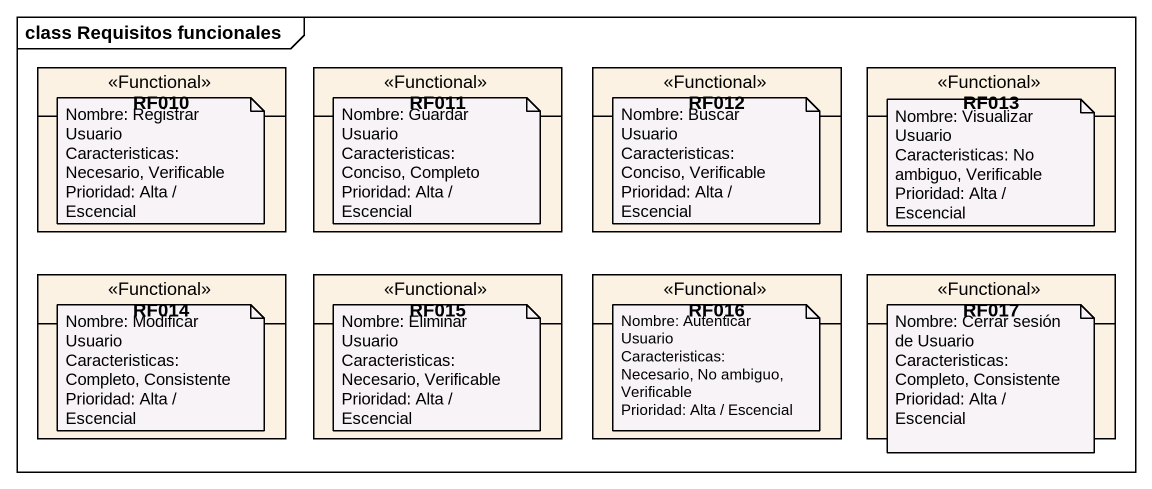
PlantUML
@startuml
mainframe class Requisitos funcionales
hide circle
hide empty members
class RF010 <<Functional>>
class RF011 <<Functional>>
class RF012 <<Functional>>
class RF013 <<Functional>>
class RF014 <<Functional>>
class RF015 <<Functional>>
class RF016 <<Functional>>
class RF017 <<Functional>>
note as N1
  Nombre: Registrar Usuario
  Caracteristicas: Necesario, Verificable
  Prioridad: Alta / Escencial
end note
note as N2
  Nombre: Guardar Usuario
  Caracteristicas: Conciso, Completo
  Prioridad: Alta / Escencial
end note
note as N3
  Nombre: Buscar Usuario
  Caracteristicas: Conciso, Verificable
  Prioridad: Alta / Escencial
end note
note as N4
  Nombre: Visualizar Usuario
  Caracteristicas: No ambiguo, Verificable
  Prioridad: Alta / Escencial
end note
note as N5
  Nombre: Modificar Usuario
  Caracteristicas: Completo, Consistente
  Prioridad: Alta / Escencial
end note
note as N6
  Nombre: Eliminar Usuario
  Caracteristicas: Necesario, Verificable
  Prioridad: Alta / Escencial
end note
note as N7
  Nombre: Autenticar Usuario
  Caracteristicas: Necesario, No ambiguo, Verificable
  Prioridad: Alta / Escencial
end note
note as N8
  Nombre: Cerrar sesión de Usuario
  Caracteristicas: Completo, Consistente
  Prioridad: Alta / Escencial
end note
@enduml
